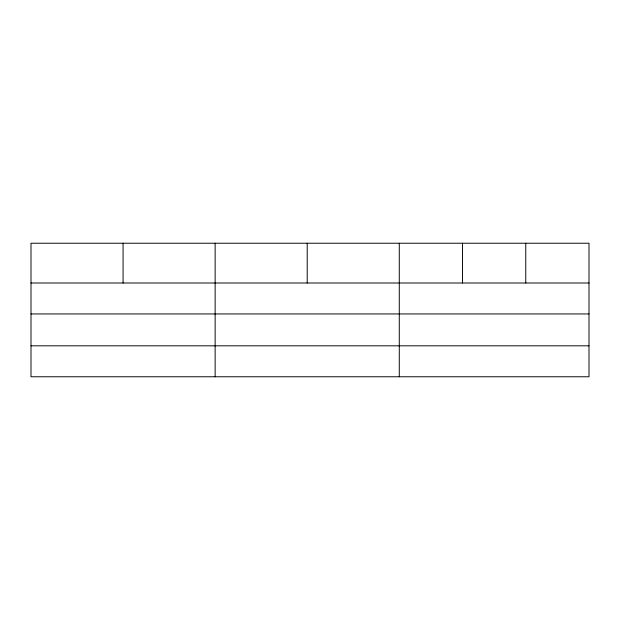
<?xml version="1.0" encoding="UTF-8"?>
<svg xmlns="http://www.w3.org/2000/svg" width="620" height="620" viewBox="0 0 620 620"><rect width="100%" height="100%" fill="white"/><g stroke="black" fill="none" stroke-linecap="round" stroke-linejoin="round"><path stroke-width="0.93" d="M589 313.945L589 243.234L31 243.234L31 376.766L589 376.766L589 313.945L31 313.945M31 282.999L589 282.999M31 345.821L589 345.821M525.76 243.234L525.76 282.999M462.52 243.234L462.52 282.999M399.28 243.234L399.28 376.766M307.21 243.234L307.21 282.999M215.14 243.234L215.14 376.766M123.07 243.234L123.07 282.999"/></g></svg>
